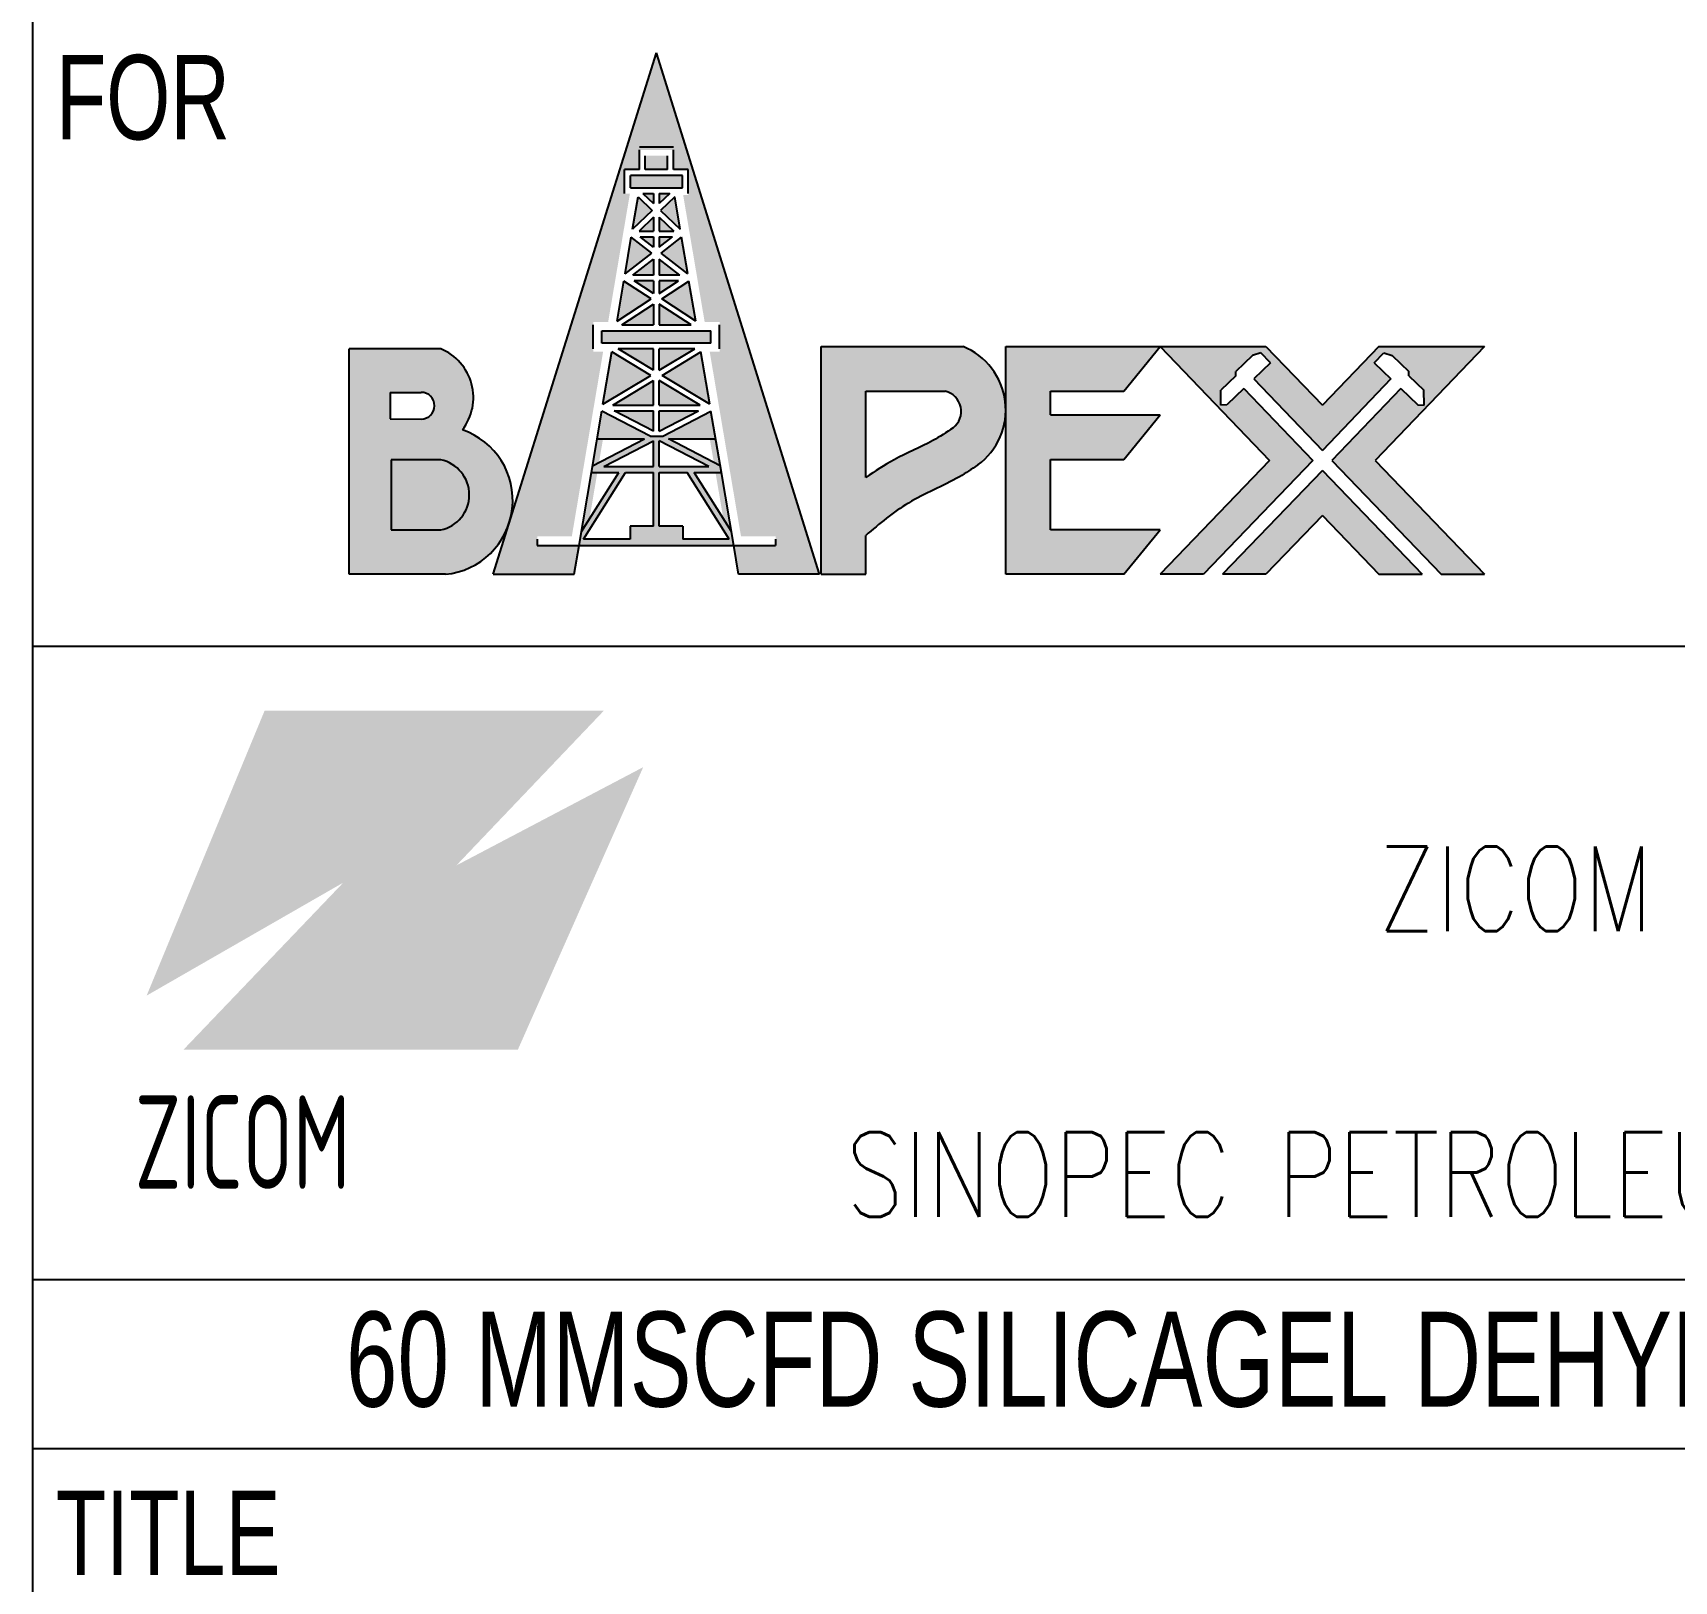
# Model space of a CAD drawing. Header units: inches. Extents: x 35 to 2894, y 23 to 617.
# Drawn here: x 665.1 to 742.9, y 100.5 to 173.8 of the extents above; entities that cross this region are included whole.
import ezdxf

# ---------------------------------------------------------------- set-up
doc = ezdxf.new("R2010")
doc.units = ezdxf.units.IN
doc.header["$MEASUREMENT"] = 0
doc.layers.add('BORDER', color=4, linetype='Continuous')
doc.layers.add('Layer 1', color=7, linetype='Continuous')
doc.styles.add('1', font='isocp.shx')
doc.styles.add('SIMPLEX', font='simplex.shx')
doc.styles.get("Standard").update_dxf_attribs({"font": 'arial.ttf'})

msp = doc.modelspace()

# ---------------------------------------------------------------- hatches: boundary and pattern name
at = {"lineweight": -3, "true_color": 0x008500}
h = msp.add_hatch(color=96, dxfattribs=at)
edge = h.paths.add_edge_path()
edge.add_line((692.111459427861, 158.7253035921516), (691.6435071816759, 158.7253035921516))
edge.add_line((691.6435071816762, 158.7253035921516), (691.6435071816762, 160.1254499741984))
edge.add_line((691.6435071816762, 160.1254499768887), (692.348792290441, 160.1254499768887))
edge.add_line((692.3487922904409, 160.1254499768887), (693.381742324156, 166.2193437486241))
edge.add_line((693.3817423241561, 166.219343745934), (693.1275934128689, 166.219343745934))
edge.add_line((693.1275934128688, 166.219343745934), (693.1275934128688, 167.3554295447365))
edge.add_line((693.1275934128688, 167.3554295474263), (693.8324413547798, 167.3554295474263))
edge.add_line((693.8324413547797, 167.3554295474263), (693.8324413547797, 168.28911455925))
edge.add_line((693.8324413547797, 168.2891145565594), (695.4419764862062, 168.2891145565594))
edge.add_line((695.4419764862063, 168.2891145565594), (695.4419764862063, 167.3554295447357))
edge.add_line((695.4419764862063, 167.3554295474263), (696.1468244281173, 167.3554295474263))
edge.add_line((696.1468244281172, 167.3554295474263), (696.1468244281172, 166.1523480473345))
edge.add_line((696.1468244281172, 166.1523480473346), (695.9040316728951, 166.1523480473346))
edge.add_line((695.9040316728955, 166.1523480473346), (696.9256255505453, 160.125449974198))
edge.add_line((696.9256255505451, 160.1254499768887), (697.6309106593098, 160.1254499768887))
edge.add_line((697.6309106593102, 160.1254499768887), (697.6309106593102, 158.7253035948419))
edge.add_line((697.6309106593102, 158.7253035921516), (697.1629584131251, 158.7253035921516))
edge.add_line((697.1629584127885, 158.7253035921516), (698.6455180008984, 149.978936057169))
edge.add_line((698.6455180008983, 149.9789360571689), (700.2864257851161, 149.9789360571689))
edge.add_line((700.286425785116, 149.9789360571689), (700.286425785116, 149.5340263851284))
edge.add_line((700.286425785116, 149.534026385128), (698.3054150852149, 149.534026385128))
edge.add_line((698.3054150855513, 149.534026385128), (698.5355271994454, 148.1764788445224))
edge.add_line((698.5355271991092, 148.1764788472132), (702.3748912214328, 148.1764788472132))
edge.add_line((702.3748912217692, 148.1764788472132), (694.6372089206612, 172.8808617371374))
edge.add_line((694.637208920325, 172.880861734447), (687.0912124851108, 148.7884813583745))
edge.add_arc((674.790705337023, 152.4891525712195), 12.84513306703052, 341.9619347280242, 343.2558142216899, ccw=False)
edge.add_line((687.004513043238, 148.5116728631086), (686.8995266195532, 148.1764788472136))
edge.add_line((686.8995266195533, 148.1764788472132), (690.7388906418769, 148.1764788472132))
edge.add_line((690.7388906418768, 148.1764788472132), (690.9690027557708, 149.5340263878187))
edge.add_line((690.9690027557707, 149.534026385128), (688.9879920558697, 149.534026385128))
edge.add_line((688.98799205587, 149.534026385128), (688.98799205587, 149.9789360571684))
edge.add_line((688.98799205587, 149.9789360571689), (690.6288998400878, 149.9789360571689))
edge.add_line((690.6288998400877, 149.9789360571689), (692.1114594281976, 158.7253035921515))
h = msp.add_hatch(color=96, dxfattribs=at)
h.paths.add_polyline_path([(694.7750501849054, 157.3569784159148), (694.7750501849054, 156.1941822149878), (696.7041519456733, 156.1941822149878)])
h.paths.add_polyline_path([(696.6341127031341, 155.9184996838088), (694.7750501849054, 155.9184996838088), (694.7750501849054, 154.9553999004551)])
h.paths.add_polyline_path([(694.4993676564171, 155.9184996838088), (692.6403051378519, 155.9184996838088), (694.4993676564171, 154.9553999004551)])
h.paths.add_polyline_path([(694.4993676564171, 157.3569784159148), (692.5702658953131, 156.1941822149878), (694.4993676564171, 156.1941822149878)])
h.paths.add_polyline_path([(692.5249371849044, 158.713269155291), (692.104958369558, 156.2356020826895), (694.3701969694515, 157.6010100114521)])
h.paths.add_polyline_path([(694.4993676564171, 158.8592949893485), (692.8167013546248, 158.8592949893485), (694.4993676564171, 157.8450416069885)])
h.paths.add_polyline_path([(696.4577164863616, 158.8592949893485), (694.7750501849054, 158.8592949893485), (694.7750501849054, 157.8450416069885)])
h.paths.add_polyline_path([(696.7494806564181, 158.713269155291), (694.9042208715344, 157.6010100114521), (697.169459471428, 156.2356020826895)])
h.paths.add_polyline_path([(697.2212367339602, 159.7157760512022), (692.0531811070258, 159.7157760512022), (692.0531811070258, 159.1349775178372), (697.2212367339602, 159.1349775178372)])
h.paths.add_polyline_path([(694.7750501849054, 160.9718749203925), (694.7750501849054, 159.9914585770006), (696.2802627486129, 159.9914585770006)])
h.paths.add_polyline_path([(694.4993676564171, 160.9718749203925), (692.9941550923735, 159.9914585770006), (694.4993676564171, 159.9914585770006)])
h.paths.add_polyline_path([(694.3846514696855, 161.2261601222757), (693.0934450541871, 162.0671841107927), (692.7729424800626, 160.1763776081929)])
h.paths.add_polyline_path([(696.1809727867993, 162.0671841107927), (694.8897663713009, 161.2261601222757), (696.5014753612598, 160.1763776081929)])
h.paths.add_polyline_path([(695.6916789051528, 162.0774890882325), (694.7750501849054, 162.0774890882325), (694.7750501849054, 161.4804453241589)])
h.paths.add_polyline_path([(694.4993676564171, 162.0774890882325), (693.5827389358332, 162.0774890882325), (694.4993676564171, 161.4804453241589)])
h.paths.add_polyline_path([(694.4993676564171, 163.1157016039482), (693.519975493104, 162.3531716194115), (694.4993676564171, 162.3531716194115)])
h.paths.add_polyline_path([(694.7750501849054, 163.1157016039482), (694.7750501849054, 162.3531716194115), (695.754442347882, 162.3531716194115)])
h.paths.add_polyline_path([(695.8279112957028, 164.1500721010156), (694.861584643248, 163.3977145940029), (696.1217475655075, 162.4165835915986)])
h.paths.add_polyline_path([(693.4465065452836, 164.1500721010156), (693.1526702754785, 162.4165835915986), (694.4128331980745, 163.3977145940029)])
h.paths.add_polyline_path([(694.4993676564171, 164.1665572096848), (693.8740845510687, 164.1665572096848), (694.4993676564171, 163.6797275840585)])
h.paths.add_polyline_path([(695.4003332899173, 164.1665572096848), (694.7750501849054, 164.1665572096848), (694.7750501849054, 163.6797275840585)])
h.paths.add_polyline_path([(694.7750501849054, 165.0946019428196), (694.7750501849054, 164.4422397354823), (695.4579182059146, 164.4422397354823)])
h.paths.add_polyline_path([(694.4993676564171, 165.0946019428196), (693.8164996350714, 164.4422397354823), (694.4993676564171, 164.4422397354823)])
h.paths.add_polyline_path([(694.437662046434, 165.4169179144795), (693.7694500417773, 166.0552788363542), (693.5112227181734, 164.5318654812958)])
h.paths.add_polyline_path([(694.4993676564171, 166.219343745934), (693.9968068614702, 166.219343745934), (694.4993676564171, 165.7392338888307)])
h.paths.add_polyline_path([(695.2776109795158, 166.219343745934), (694.7750501849054, 166.219343745934), (694.7750501849054, 165.7392338888307)])
h.paths.add_polyline_path([(695.5049677995452, 166.0552788363542), (694.836755794552, 165.4169179144795), (695.7631951224765, 164.5318654812958)])
h.paths.add_polyline_path([(695.8711418996289, 167.0797470189376), (693.4032759416936, 167.0797470189376), (693.4032759416936, 166.495026277113), (695.8711418996289, 166.495026277113)])
h.paths.add_polyline_path([(695.1662939573815, 168.0134320307619), (694.1081238832684, 168.0134320307619), (694.1081238832684, 167.3554295474263), (695.1662939573815, 167.3554295474263)])
h = msp.add_hatch(color=96, dxfattribs=at)
h.paths.add_polyline_path([(685.4396800979429, 155.021517503926, 0.493757185457021), (684.4179301997314, 158.8637217554236), (680.079012173186, 158.8637217554236), (680.079012173186, 148.1764788472132), (684.6353237954321, 148.1764788472132, 0.8080166113142113)])
h.paths.add_polyline_path([(683.4903209874932, 155.53521870771), (682.0195917021987, 155.5438716281091), (682.0195917021987, 156.7881959132059), (683.4828985424205, 156.796805162929, -1.005900728992336)], flags=16)
h = msp.add_hatch(color=96, dxfattribs=at)
edge = h.paths.add_edge_path()
edge.add_spline(control_points=[(704.5560176961907, 150.0208511704144), (705.2073196442215, 150.5718851228925), (706.5537888794391, 151.7110653002968), (708.5433662228437, 152.4663048055976), (709.5824634447589, 153.1638527695444), (709.8697466394291, 153.3567065294022)], knot_values=[0, 0, 0, 0, 0.2854102591536394, 0.5900429659017357, 0.7064492234682908, 0.7064492234682908, 0.7064492234682908, 0.7064492234682908], degree=3, periodic=0)
edge.add_arc((707.9574236854781, 155.9679169005516), 3.236572056091506, 306.2172261304676, 359.216235592245)
edge.add_line((711.1936929290204, 155.9236443375825), (711.1936929290204, 156.0121894581398))
edge.add_arc((707.9574236854781, 155.9679169005516), 3.236572056091506, 0.7837644077550034, 67.95242044513195)
edge.add_line((709.1723565044443, 158.9678063857576), (702.4406741698583, 158.9678063857576))
edge.add_line((702.4406741698584, 158.9678063857576), (702.4406741698584, 148.1764788499038))
edge.add_line((702.4406741698584, 148.1764788472132), (704.5560176961908, 148.1764788472132))
edge.add_line((704.5560176961907, 148.1764788472132), (704.5560176961907, 150.0208511677241))
edge = h.paths.add_edge_path(flags=16)
edge.add_line((704.5560176961907, 152.7588237642134), (704.5560176961907, 156.8524628577434))
edge.add_line((704.5560176961907, 156.8524628577437), (708.3251706610822, 156.8524628577437))
edge.add_arc((708.0999463730699, 155.8967620267316), 0.9818808785874296, -52.59611243457488, 76.73940035931543, ccw=False)
edge.add_spline(control_points=[(708.696370019792, 155.1167819678961), (708.3808124024862, 154.906411477505), (707.4991929426195, 154.3186686796574), (706.0063170689313, 153.7340814009734), (704.998763052822, 153.0565490498988), (704.5560176961907, 152.7588237642134)], knot_values=[0, 0, 0, 0, 0.1275011013348279, 0.3562184716653669, 0.5355067172174308, 0.5355067172174308, 0.5355067172174308, 0.5355067172174308], degree=3, periodic=0)
msp.add_hatch(color=96, dxfattribs=at).paths.add_polyline_path([(711.1936929290204, 148.1764788472132), (716.798018635009, 148.1764788472132), (718.508171877062, 150.2918223725368), (713.3090364553531, 150.2918223725368), (713.3090364553531, 153.6187626525365), (716.798018635009, 153.6187626525365), (718.508171877062, 155.7341061805504), (713.3090364553531, 155.7341061805504), (713.3090364553531, 156.8524628577437), (716.798018635009, 156.8524628577437), (718.508171877062, 158.9678063857576), (711.1936929290204, 158.9678063857576), (711.1936929290204, 156.0121894581401, -0.006839741393709764), (711.1936929290204, 155.9236443375825)])
h = msp.add_hatch(color=96, dxfattribs=at)
h.paths.add_polyline_path([(723.6917963124223, 153.5721426137947), (718.508171877062, 148.1764788472132), (720.56247548502, 148.1764788472132), (725.7460999200438, 153.5721426137947), (722.4751845559175, 156.9768567769009), (721.67594452938, 156.2090253643331), (721.3832539946587, 156.184628313454), (721.3914365973286, 156.8997298257249), (722.1082950444701, 157.5884170952198), (722.1082950444701, 157.7910887878373), (722.8930589062869, 158.5450129208433), (723.2905949661557, 158.6765881896293), (723.7484095350131, 158.2000464320957), (722.9491695088117, 157.4322150222182), (726.2018241622085, 154.0465085379168), (729.4544788159413, 157.4322150222182), (728.6552387894038, 158.2000464320957), (729.1130533582613, 158.6765881896293), (729.5105894184661, 158.5450129208433), (730.2953532799469, 157.7910887878373), (730.2953532799469, 157.5884170952198), (731.0122117274249, 156.8997298257249), (731.0203943300943, 156.184628313454), (730.727703795037, 156.2090253643331), (729.9284637688355, 156.9768567769009), (726.6575484047092, 153.5721426137947), (731.8411728400696, 148.1764788472132), (733.895476447355, 148.1764788472132), (728.7118520126672, 153.5721426137947), (733.895476447355, 158.9678063857576), (728.8754207477826, 158.9678063857576), (726.2018241622085, 156.1848446919579), (723.5282275769708, 158.9678063857576), (718.508171877062, 158.9678063857576)])
h.paths.add_polyline_path([(726.2018241622085, 153.0977766923637), (721.4739239693494, 148.1764788472132), (723.5282275769708, 148.1764788472132), (726.2018241622085, 150.9594405383226), (728.8754207477826, 148.1764788472132), (730.9297243554041, 148.1764788472132)], flags=17)
h = msp.add_hatch(color=96, dxfattribs=at)
h.paths.add_polyline_path([(698.3054150855513, 149.534026385128), (698.1927055258492, 150.198956984132), (696.4242449343782, 153.0077110541473), (697.7166055609354, 153.0077110541473), (697.664393369096, 153.3157371361234), (695.2029414815851, 154.5909087663689), (697.44824444519, 154.5909087663689), (697.2240351805666, 155.913632419952), (694.9368677769429, 154.7287500306132), (694.337550063707, 154.7287500306132), (692.0503826607559, 155.913632419952), (691.8261733954599, 154.5909087663689), (694.0714763600739, 154.5909087663689), (691.6100244718899, 153.3157371361234), (691.557812280051, 153.0077110541473), (692.8501729066082, 153.0077110541473), (691.0817123151368, 150.198956984132), (690.9690027557707, 149.534026385128)])
h.paths.add_polyline_path([(694.4993676564171, 150.4624566261313), (693.3897003387141, 150.4624566261313), (693.3897003387141, 149.844944659971), (691.1845929255318, 149.844944659971), (693.1759483755831, 153.0077110541473), (694.4993676564171, 153.0077110541473)], flags=16)
h.paths.add_polyline_path([(694.7750501849054, 150.4624566261313), (694.7750501849054, 153.0077110541473), (696.0984694657394, 153.0077110541473), (698.0898249154546, 149.844944659971), (695.8847175022719, 149.844944659971), (695.8847175022719, 150.4624566261313)], flags=16)
h.paths.add_polyline_path([(694.4993676564171, 153.283393582636), (692.1469097281741, 153.283393582636), (694.4993676564171, 154.502100166152)], flags=16)
h.paths.add_polyline_path([(694.7750501849054, 153.283393582636), (694.7750501849054, 154.502100166152), (697.1275081134844, 153.283393582636)], flags=16)
h = msp.add_hatch(color=96, dxfattribs=at)
h.paths.add_polyline_path([(692.1057883606189, 154.5909087663689), (691.8261733954599, 154.5909087663689), (691.6100244718899, 153.3157371361234), (691.9165571729812, 153.4745384524971)])
h.paths.add_polyline_path([(691.8296176775888, 152.9616384741934), (691.837427244537, 153.0077110541473), (691.557812280051, 153.0077110541473), (691.0817123151368, 150.198956984132), (691.4643362013857, 150.8066586210892)])
h.paths.add_polyline_path([(697.44824444519, 154.5909087663689), (697.16862948104, 154.5909087663689), (697.3578606680047, 153.4745384524971), (697.664393369096, 153.3157371361234)])
h.paths.add_polyline_path([(697.7166055609354, 153.0077110541473), (697.4369905964489, 153.0077110541473), (697.4448001637337, 152.9616384741934), (697.8100816396003, 150.8066586210892), (698.1927055258492, 150.198956984132)])
at = {"true_color": 0xff3333}
msp.add_hatch(color=20, dxfattribs=at).paths.add_polyline_path([(694.0122404420762, 139.0393680638657), (688.0694668010882, 125.652809303437), (672.2218117684246, 125.652809303437), (679.7960643650248, 133.5683681801696), (670.473937168253, 128.2137446765367), (676.0671358890044, 141.7164614744064), (692.1479701973448, 141.7164614744064), (685.1564717959849, 134.3832211805387)])

# ---------------------------------------------------------------- linework, layer by layer
at = {"color": 96, "lineweight": -3, "true_color": 0x008500}
for p, q in [((686.8995266195533, 148.1764788472132), (694.637208920325, 172.880861734447)), ((702.3748912217692, 148.1764788472132), (694.637208920325, 172.880861734447)), ((695.4419764862063, 168.4101606344569), (693.8324413547797, 168.4101606344569)), ((693.8324413547797, 167.3554295474263), (693.8324413547797, 168.2891145565594)), ((695.4419764862063, 167.3554295474263), (695.4419764862063, 168.2891145565594)), ((693.1275934128688, 166.219343745934), (693.1275934128688, 167.3554295474263)), ((693.8324413547797, 167.3554295474263), (693.1275934128688, 167.3554295474263)), ((694.1081238832684, 167.3554295474263), (694.1081238832684, 168.0134320307619)), ((695.1662939573815, 167.3554295474263), (694.1081238832684, 167.3554295474263)), ((695.1662939573815, 167.3554295474263), (695.1662939573815, 168.0134320307619)), ((696.1468244281172, 167.3554295474263), (695.4419764862063, 167.3554295474263)), ((696.1468244281172, 166.219343745934), (696.1468244281172, 167.3554295474263)), ((693.4032759416936, 166.495026277113), (693.4032759416936, 167.0797470189376)), ((695.8711418996289, 167.0797470189376), (693.4032759416936, 167.0797470189376)), ((693.4032759416936, 166.495026277113), (695.8711418996289, 166.495026277113)), ((695.8711418996289, 166.495026277113), (695.8711418996289, 167.0797470189376)), ((693.5112227181734, 164.5318654812958), (693.7694500417773, 166.0552788363542)), ((693.7694500417773, 166.0552788363542), (694.437662046434, 165.4169179144795)), ((693.9968068614702, 166.219343745934), (694.4993676564171, 166.219343745934)), ((693.9968068614702, 166.219343745934), (694.4993676564171, 165.7392338888307)), ((694.4993676564171, 166.219343745934), (694.4993676564171, 165.7392338888307)), ((694.7750501849054, 166.219343745934), (695.2776109795158, 166.219343745934)), ((694.7750501849054, 166.219343745934), (694.7750501849054, 165.7392338888307)), ((695.2776109795158, 166.219343745934), (694.7750501849054, 165.7392338888307)), ((695.5049677995452, 166.0552788363542), (694.836755794552, 165.4169179144795)), ((695.7631951224765, 164.5318654812958), (695.5049677995452, 166.0552788363542)), ((694.437662046434, 165.4169179144795), (693.5112227181734, 164.5318654812958)), ((694.4993676564171, 165.0946019428196), (693.8164996350714, 164.4422397354823)), ((694.4993676564171, 165.0946019428196), (694.4993676564171, 164.4422397354823)), ((694.7750501849054, 165.0946019428196), (694.7750501849054, 164.4422397354823)), ((694.7750501849054, 165.0946019428196), (695.4579182059146, 164.4422397354823)), ((694.836755794552, 165.4169179144795), (695.7631951224765, 164.5318654812958)), ((693.8164996350714, 164.4422397354823), (694.4993676564171, 164.4422397354823)), ((693.8740845510687, 164.1665572096848), (694.4993676564171, 164.1665572096848)), ((694.4993676564171, 163.6797275840585), (693.8740845510687, 164.1665572096848)), ((694.4993676564171, 164.1665572096848), (694.4993676564171, 163.6797275840585)), ((694.7750501849054, 164.4422397354823), (695.4579182059146, 164.4422397354823)), ((694.7750501849054, 164.1665572096848), (694.7750501849054, 163.6797275840585)), ((694.7750501849054, 164.1665572096848), (695.4003332899173, 164.1665572096848)), ((694.7750501849054, 163.6797275840585), (695.4003332899173, 164.1665572096848)), ((693.1526702754785, 162.4165835915986), (693.4465065452836, 164.1500721010156)), ((693.1526702754785, 162.4165835915986), (694.4128331980745, 163.3977145940029)), ((694.4128331980745, 163.3977145940029), (693.4465065452836, 164.1500721010156)), ((694.861584643248, 163.3977145940029), (695.8279112957028, 164.1500721010156)), ((696.1217475655075, 162.4165835915986), (694.861584643248, 163.3977145940029)), ((696.1217475655075, 162.4165835915986), (695.8279112957028, 164.1500721010156)), ((693.519975493104, 162.3531716194115), (694.4993676564171, 163.1157016039482)), ((694.4993676564171, 163.1157016039482), (694.4993676564171, 162.3531716194115)), ((694.7750501849054, 163.1157016039482), (694.7750501849054, 162.3531716194115)), ((695.754442347882, 162.3531716194115), (694.7750501849054, 163.1157016039482)), ((692.7729424800626, 160.1763776081929), (693.0934450541871, 162.0671841107927)), ((694.3846514696855, 161.2261601222757), (693.0934450541871, 162.0671841107927)), ((694.4993676564171, 162.3531716194115), (693.519975493104, 162.3531716194115)), ((694.4993676564171, 162.0774890882325), (693.5827389358332, 162.0774890882325)), ((694.4993676564171, 161.4804453241589), (693.5827389358332, 162.0774890882325)), ((694.4993676564171, 162.0774890882325), (694.4993676564171, 161.4804453241589)), ((695.754442347882, 162.3531716194115), (694.7750501849054, 162.3531716194115)), ((694.7750501849054, 162.0774890882325), (694.7750501849054, 161.4804453241589)), ((695.6916789051528, 162.0774890882325), (694.7750501849054, 162.0774890882325)), ((694.7750501849054, 161.4804453241589), (695.6916789051528, 162.0774890882325)), ((694.8897663713009, 161.2261601222757), (696.1809727867993, 162.0671841107927)), ((696.5014753612598, 160.1763776081929), (696.1809727867993, 162.0671841107927)), ((692.7729424800626, 160.1763776081929), (694.3846514696855, 161.2261601222757)), ((696.5014753612598, 160.1763776081929), (694.8897663713009, 161.2261601222757)), ((692.9941550923735, 159.9914585770006), (694.4993676564171, 160.9718749203925)), ((694.4993676564171, 160.9718749203925), (694.4993676564171, 159.9914585770006)), ((694.7750501849054, 160.9718749203925), (694.7750501849054, 159.9914585770006)), ((696.2802627486129, 159.9914585770006), (694.7750501849054, 160.9718749203925)), ((691.6435071816762, 158.8592949893485), (691.6435071816762, 159.9914585770006)), ((692.0531811070258, 159.1349775178372), (692.0531811070258, 159.7157760512022)), ((692.0531811070258, 159.7157760512022), (697.2212367339602, 159.7157760512022)), ((692.9941550923735, 159.9914585770006), (694.4993676564171, 159.9914585770006)), ((694.7750501849054, 159.9914585770006), (696.2802627486129, 159.9914585770006)), ((697.2212367339602, 159.1349775178372), (697.2212367339602, 159.7157760512022)), ((697.6309106593102, 158.8592949893485), (697.6309106593102, 159.9914585770006)), ((684.4179301997314, 158.8637217554236), (680.079012173186, 158.8637217554236)), ((680.079012173186, 148.1764788472132), (680.079012173186, 158.8637217554236)), ((697.2212367339602, 159.1349775178372), (692.0531811070258, 159.1349775178372)), ((692.104958369558, 156.2356020826895), (692.5249371849044, 158.713269155291)), ((694.3701969694515, 157.6010100114521), (692.5249371849044, 158.713269155291)), ((694.4993676564171, 158.8592949893485), (692.8167013546248, 158.8592949893485)), ((694.4993676564171, 157.8450416069885), (692.8167013546248, 158.8592949893485)), ((694.4993676564171, 157.8450416069885), (694.4993676564171, 158.8592949893485)), ((696.4577164863616, 158.8592949893485), (694.7750501849054, 158.8592949893485)), ((694.7750501849054, 157.8450416069885), (694.7750501849054, 158.8592949893485)), ((694.7750501849054, 157.8450416069885), (696.4577164863616, 158.8592949893485)), ((694.9042208715344, 157.6010100114521), (696.7494806564181, 158.713269155291)), ((697.169459471428, 156.2356020826895), (696.7494806564181, 158.713269155291)), ((702.4406741698584, 148.1764788472132), (702.4406741698584, 158.9678063857576)), ((702.4406741698584, 158.9678063857576), (709.1723565044443, 158.9678063857576)), ((711.1936929290204, 148.1764788472132), (711.1936929290204, 158.9678063857576)), ((711.1936929290204, 158.9678063857576), (718.508171877062, 158.9678063857576)), ((716.798018635009, 156.8524628577437), (718.508171877062, 158.9678063857576)), ((718.508171877062, 158.9678063857576), (723.6917963124223, 153.5721426137947)), ((718.508171877062, 158.9678063857576), (723.5282275769708, 158.9678063857576)), ((723.5282275769708, 158.9678063857576), (726.2018241622085, 156.1848446919579)), ((728.8754207477826, 158.9678063857576), (726.2018241622085, 156.1848446919579)), ((733.895476447355, 158.9678063857576), (728.7118520126672, 153.5721426137947)), ((728.8754207477826, 158.9678063857576), (733.895476447355, 158.9678063857576)), ((722.8930589062869, 158.5450129208433), (722.1082950444701, 157.7910887878373)), ((723.2905949661557, 158.6765881896293), (722.8930589062869, 158.5450129208433)), ((723.7484095350131, 158.2000464320957), (722.9491695088117, 157.4322150222182)), ((723.7484095350131, 158.2000464320957), (723.2905949661557, 158.6765881896293)), ((728.6552387894038, 158.2000464320957), (729.1130533582613, 158.6765881896293)), ((728.6552387894038, 158.2000464320957), (729.4544788159413, 157.4322150222182)), ((729.1130533582613, 158.6765881896293), (729.5105894184661, 158.5450129208433)), ((729.5105894184661, 158.5450129208433), (730.2953532799469, 157.7910887878373)), ((692.104958369558, 156.2356020826895), (694.3701969694515, 157.6010100114521)), ((692.5702658953131, 156.1941822149878), (694.4993676564171, 157.3569784159148)), ((694.4993676564171, 156.1941822149878), (694.4993676564171, 157.3569784159148)), ((694.7750501849054, 156.1941822149878), (694.7750501849054, 157.3569784159148)), ((696.7041519456733, 156.1941822149878), (694.7750501849054, 157.3569784159148)), ((697.169459471428, 156.2356020826895), (694.9042208715344, 157.6010100114521)), ((722.1082950444701, 157.5884170952198), (721.3914365973286, 156.8997298257249)), ((722.1082950444701, 157.5884170952198), (722.1082950444701, 157.7910887878373)), ((722.9491695088117, 157.4322150222182), (726.2018241622085, 154.0465085379168)), ((729.4544788159413, 157.4322150222182), (726.2018241622085, 154.0465085379168)), ((730.2953532799469, 157.5884170952198), (730.2953532799469, 157.7910887878373)), ((730.2953532799469, 157.5884170952198), (731.0122117274249, 156.8997298257249)), ((682.0195917021987, 156.7881959132059), (683.4903209874932, 156.7968488336058)), ((682.0195917021987, 156.7881959132059), (682.0195917021987, 155.5438716281091)), ((704.5560176961907, 152.7588237642134), (704.5560176961907, 156.8524628577437)), ((704.5560176961907, 156.8524628577437), (708.3251706614186, 156.8524628577437)), ((713.3090364553531, 155.7341061805504), (713.3090364553531, 156.8524628577437)), ((713.3090364553531, 156.8524628577437), (716.798018635009, 156.8524628577437)), ((721.3832539946587, 156.184628313454), (721.3914365973286, 156.8997298257249)), ((722.4751845559175, 156.9768567769009), (721.67594452938, 156.2090253643331)), ((722.4751845559175, 156.9768567769009), (725.7460999200438, 153.5721426137947)), ((729.9284637688355, 156.9768567769009), (726.6575484047092, 153.5721426137947)), ((729.9284637688355, 156.9768567769009), (730.727703795037, 156.2090253643331)), ((731.0203943300943, 156.184628313454), (731.0122117274249, 156.8997298257249)), ((691.557812280051, 153.0077110541473), (692.0503826607559, 155.913632419952)), ((694.337550063707, 154.7287500306132), (692.0503826607559, 155.913632419952)), ((692.5702658953131, 156.1941822149878), (694.4993676564171, 156.1941822149878)), ((692.6403051378519, 155.9184996838088), (694.4993676564171, 155.9184996838088)), ((694.4993676564171, 154.9553999004551), (692.6403051378519, 155.9184996838088)), ((694.4993676564171, 154.9553999004551), (694.4993676564171, 155.9184996838088)), ((694.7750501849054, 156.1941822149878), (696.7041519456733, 156.1941822149878)), ((694.7750501849054, 154.9553999004551), (694.7750501849054, 155.9184996838088)), ((694.7750501849054, 155.9184996838088), (696.6341127031341, 155.9184996838088)), ((694.7750501849054, 154.9553999004551), (696.6341127031341, 155.9184996838088)), ((694.9368677769429, 154.7287500306132), (697.2240351805666, 155.913632419952)), ((697.7166055609354, 153.0077110541473), (697.2240351805666, 155.913632419952)), ((713.3090364553531, 155.7341061805504), (718.508171877062, 155.7341061805504)), ((716.798018635009, 153.6187626525365), (718.508171877062, 155.7341061805504)), ((721.67594452938, 156.2090253643331), (721.3832539946587, 156.184628313454)), ((730.727703795037, 156.2090253643331), (731.0203943300943, 156.184628313454)), ((682.0195917021987, 155.5438716281091), (683.4903209874932, 155.53521870771)), ((691.6100244718899, 153.3157371361234), (694.0714763600739, 154.5909087663689)), ((691.8261733954599, 154.5909087663689), (694.0714763600739, 154.5909087663689)), ((692.1469097281741, 153.283393582636), (694.4993676564171, 154.502100166152)), ((694.337550063707, 154.7287500306132), (694.9368677769429, 154.7287500306132)), ((694.4993676564171, 153.283393582636), (694.4993676564171, 154.502100166152)), ((694.7750501849054, 153.283393582636), (694.7750501849054, 154.502100166152)), ((697.1275081134844, 153.283393582636), (694.7750501849054, 154.502100166152)), ((697.664393369096, 153.3157371361234), (695.2029414815851, 154.5909087663689)), ((695.2029414815851, 154.5909087663689), (697.44824444519, 154.5909087663689)), ((684.4205166326159, 153.6000006767803), (682.0608142329128, 153.6000006767803)), ((682.0608142329128, 153.6000006767803), (682.0608142329128, 150.2812981215378)), ((692.1469097281741, 153.283393582636), (694.4993676564171, 153.283393582636)), ((694.7750501849054, 153.283393582636), (697.1275081134844, 153.283393582636)), ((713.3090364553531, 150.2918223725368), (713.3090364553531, 153.6187626525365)), ((713.3090364553531, 153.6187626525365), (716.798018635009, 153.6187626525365)), ((723.6917963124223, 153.5721426137947), (718.508171877062, 148.1764788472132)), ((725.7460999200438, 153.5721426137947), (720.56247548502, 148.1764788472132)), ((725.7460999200438, 153.5721426137947), (720.56247548502, 148.1764788472132)), ((726.6575484047092, 153.5721426137947), (731.8411728400696, 148.1764788472132)), ((728.7118520126672, 153.5721426137947), (733.895476447355, 148.1764788472132)), ((690.9690027557707, 149.534026385128), (691.557812280051, 153.0077110541473)), ((691.0817123151368, 150.198956984132), (692.8501729066082, 153.0077110541473)), ((691.1845929255318, 149.844944659971), (693.1759483755831, 153.0077110541473)), ((691.557812280051, 153.0077110541473), (692.8501729066082, 153.0077110541473)), ((693.1759483755831, 153.0077110541473), (694.4993676564171, 153.0077110541473)), ((694.4993676564171, 150.4624566261313), (694.4993676564171, 153.0077110541473)), ((694.7750501849054, 150.4624566261313), (694.7750501849054, 153.0077110541473)), ((694.7750501849054, 153.0077110541473), (696.0984694657394, 153.0077110541473)), ((698.0898249154546, 149.844944659971), (696.0984694657394, 153.0077110541473)), ((696.4242449343782, 153.0077110541473), (697.7166055609354, 153.0077110541473)), ((698.1927055258492, 150.198956984132), (696.4242449343782, 153.0077110541473)), ((698.3054150855513, 149.534026385128), (697.7166055609354, 153.0077110541473)), ((726.2018241622085, 153.0977766923637), (721.4739239693494, 148.1764788472132)), ((726.2018241622085, 153.0977766923637), (721.4739239693494, 148.1764788472132)), ((726.2018241622085, 153.0977766923637), (730.9297243554041, 148.1764788472132)), ((726.2018241622085, 150.9594405383226), (723.5282275769708, 148.1764788472132)), ((726.2018241622085, 150.9594405383226), (728.8754207477826, 148.1764788472132)), ((682.0608142329128, 150.2812981215378), (684.4205166326159, 150.2812981215378)), ((694.4993676564171, 150.4624566261313), (693.3897003387141, 150.4624566261313)), ((693.3897003387141, 150.4624566261313), (693.3897003387141, 149.844944659971)), ((695.8847175022719, 150.4624566261313), (694.7750501849054, 150.4624566261313)), ((695.8847175022719, 150.4624566261313), (695.8847175022719, 149.844944659971)), ((718.508171877062, 150.2918223725368), (713.3090364553531, 150.2918223725368)), ((716.798018635009, 148.1764788472132), (718.508171877062, 150.2918223725368)), ((688.98799205587, 149.844944659971), (688.98799205587, 149.534026385128)), ((688.98799205587, 149.534026385128), (700.286425785116, 149.534026385128)), ((690.7388906418768, 148.1764788472132), (690.9690027557707, 149.534026385128)), ((693.3897003387141, 149.844944659971), (691.1845929255318, 149.844944659971)), ((698.0898249154546, 149.844944659971), (695.8847175022719, 149.844944659971)), ((698.5355271991092, 148.1764788472132), (698.3054150855513, 149.534026385128)), ((700.286425785116, 149.844944659971), (700.286425785116, 149.534026385128)), ((704.5560176961907, 148.1764788472132), (704.5560176961907, 150.0208511704144)), ((684.6353237954321, 148.1764788472132), (680.079012173186, 148.1764788472132)), ((686.8995266195533, 148.1764788472132), (690.7388906418768, 148.1764788472132)), ((702.3748912217692, 148.1764788472132), (698.5355271991092, 148.1764788472132)), ((702.4406741698584, 148.1764788472132), (704.5560176961907, 148.1764788472132)), ((716.798018635009, 148.1764788472132), (711.1936929290204, 148.1764788472132)), ((720.56247548502, 148.1764788472132), (718.508171877062, 148.1764788472132)), ((723.5282275769708, 148.1764788472132), (721.4739239693494, 148.1764788472132)), ((728.8754207477826, 148.1764788472132), (730.9297243554041, 148.1764788472132)), ((731.8411728400696, 148.1764788472132), (733.895476447355, 148.1764788472132))]:
    msp.add_line(p, q, dxfattribs=at)
at = {"color": 0}
msp.add_line((665.0800043049202, 144.7750443328163), (865.1563038170196, 144.7750443328163), dxfattribs=at)
for p, q in [((665.0800043049202, 114.7635994065062), (865.1563038170196, 114.7635994065062)), ((665.0800043049202, 106.7605474256183), (865.1563038170196, 106.7605474256183))]:
    msp.add_line(p, q)
at = {"color": 96, "lineweight": -3, "true_color": 0x008500}
for centre, radius, start, end in [((683.4576925743876, 156.5514095280281), 2.503765992125806, 322.3355247037816, 67.44827547540562), ((707.9574236854781, 155.9679169005516), 3.236572056091507, 306.217226125232, 67.95242044135277), ((683.4903209874932, 156.1660337693123), 0.6308150635349653, 270, 90), ((708.0999463730699, 155.8967620267316), 0.9818808785874292, 307.4038875590801, 76.73940036062095), ((684.3023760971954, 151.6853823657942), 3.524664248727626, 275.420369534169, 71.17551765370672), ((684.072438262758, 151.9406493978134), 1.695466076873562, 281.8470331545298, 78.15296684547023)]:
    msp.add_arc(centre, radius, start, end, dxfattribs=at)
for points in [[(708.696370019792, 155.1167819678961), (707.7354202077344, 154.511149203346), (705.9093323082838, 153.607176053339), (704.5560176961907, 152.7588237642134)], [(709.8697466394291, 153.3567065294022), (708.9966853571808, 152.7970582716165), (706.5836898228957, 151.5550026554341), (704.5560176961907, 150.0208511704144)]]:
    msp.add_spline(points, degree=3, dxfattribs=at)
at = {"layer": 'Layer 1', "color": 0, "lineweight": -3}
msp.add_lwpolyline([(665.0800093650677, 32.76690664143585), (665.0800093650677, 254.8170090653124)], dxfattribs=at)

# ---------------------------------------------------------------- texts
at = {"width": 0.7}
for s, height, p in [(' FOR', 4.001525990235, (665.0800043049202, 168.7842002754791)), ('60 MMSCFD SILICAGEL DEHYDRATION TYPE NATURAL GAS PROCESS PLANT', 4.501716739014375, (679.9163047323963, 108.7387614264393)), (' TITLE', 4.001525990235, (665.0800043049202, 100.7582584392798))]:
    msp.add_text(s, height=height, dxfattribs=at).set_placement(p)
at = {"color": 7, "lineweight": 25, "style": 'SIMPLEX', "width": 0.8}
for s, p in [('ZICOM EQUIPMENT PTE. LTD.', (728.8422553657573, 131.2750864664653)), ('SINOPEC PETROLEUM ENGINEERING CORPORATION', (703.6224058316069, 117.7369158271525))]:
    msp.add_text(s, height=4.001525990235, dxfattribs=at).set_placement(p)
at = {"layer": 'BORDER', "color": 172, "style": '1', "width": 0.7}
msp.add_text('ZICOM', height=4.43106437691974, dxfattribs=at).set_placement((669.9142711392386, 119.0596648286158))

doc.saveas('drawing.dxf')
